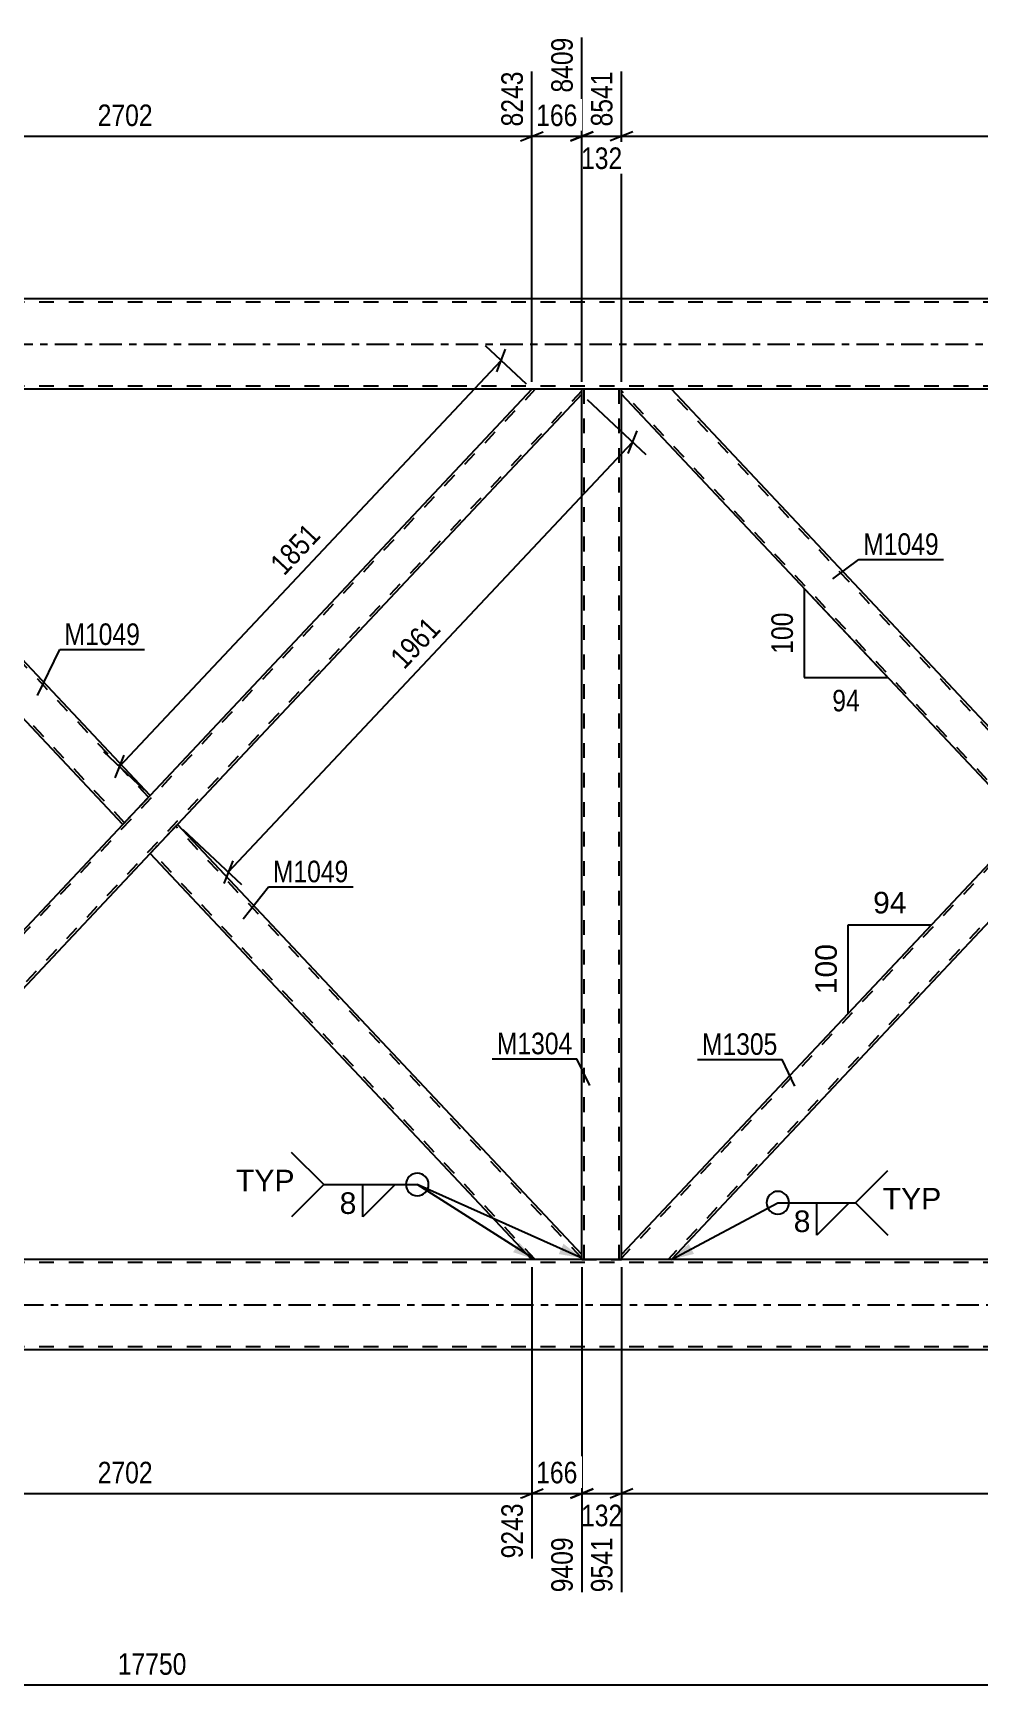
# Model space of a CAD drawing. Header units: millimetres. Extents: x -75 to 766, y -422 to 172.
# Drawn here: x 263.4 to 389.1, y -178.1 to 41.3 of the extents above; entities that cross this region are included whole.
import ezdxf

# ---------------------------------------------------------------- set-up
doc = ezdxf.new("R2010")
doc.units = ezdxf.units.MM
doc.linetypes.add('DXK_LINE_DOT2', pattern=[3.9198, 1.9599, -1.9599])
doc.linetypes.add('DXK_LINE_DOT3', pattern=[5.9187, 2.979, -0.9799, 0.9799, -0.9799])
doc.styles.add('Arial', font='ARIAL.TTF', dxfattribs={"height": 0.2})
doc.styles.add('Arial Narrow', font='ARIALN.TTF', dxfattribs={"height": 0.2})

# ---------------------------------------------------------------- blocks, each defined once
blk = doc.blocks.new('Part-570388036-3840 - 3779')
at = {"color": 7, "linetype": 'DXK_LINE_DOT2'}
for p, q in [((450.17, -6), (341.64, -121.41)), ((456.36, -6.19), (347.83, -121.6)), ((456.36, -6), (449.73, -6)), ((399, -59.95), (395.38, -63.8)), ((402.62, -63.8), (399, -67.65)), ((348.27, -121.6), (341.64, -121.6))]:
    blk.add_line(p, q, dxfattribs=at)
at = {"color": 2, "linetype": 'Continuous'}
for p, q in [((449.73, -6), (399, -59.95)), ((456.36, -6.66), (456.36, -6)), ((456.36, -6.66), (402.62, -63.8)), ((395.38, -63.8), (341.64, -120.94)), ((399, -67.65), (348.27, -121.6)), ((341.64, -121.6), (341.64, -120.94))]:
    blk.add_line(p, q, dxfattribs=at)
blk = doc.blocks.new('Part-570388036-3820 - 3779')
at = {"color": 7, "linetype": 'DXK_LINE_DOT2'}
for p, q in [((330.17, -6), (221.64, -121.41)), ((336.36, -6.19), (227.83, -121.6)), ((336.36, -6), (329.73, -6)), ((279, -59.95), (275.38, -63.8)), ((282.62, -63.8), (279, -67.65)), ((222.38, -120.15), (221.64, -120.94)), ((221.64, -121.6), (221.64, -120.94)), ((228.27, -121.6), (221.64, -121.6))]:
    blk.add_line(p, q, dxfattribs=at)
at = {"color": 2, "linetype": 'Continuous'}
for p, q in [((329.73, -6), (279, -59.95)), ((336.36, -6.66), (336.36, -6)), ((336.36, -6.66), (282.62, -63.8)), ((275.38, -63.8), (222.38, -120.15)), ((279, -67.65), (228.27, -121.6))]:
    blk.add_line(p, q, dxfattribs=at)
blk = doc.blocks.new('Part-570388036-3895 - 3779')
at = {"color": 7, "linetype": 'DXK_LINE_DOT2'}
for p, q in [((341.64, -6), (336.36, -6)), ((336.36, -6.66), (336.36, -6)), ((336.68, -121.6), (336.68, -6)), ((341.32, -121.6), (341.32, -6)), ((341.64, -6.66), (341.64, -6)), ((336.36, -121.6), (336.36, -120.94)), ((336.36, -121.6), (341.64, -121.6)), ((341.64, -121.6), (341.64, -120.94))]:
    blk.add_line(p, q, dxfattribs=at)
at = {"color": 2, "linetype": 'Continuous'}
for p, q in [((336.36, -120.94), (336.36, -6.66)), ((341.64, -120.94), (341.64, -6.66))]:
    blk.add_line(p, q, dxfattribs=at)
blk = doc.blocks.new('Part-570388036-3825 - 3779')
at = {"color": 2, "linetype": 'Continuous'}
for p, q in [((221.64, -6.66), (221.64, -6)), ((279, -59.95), (228.27, -6)), ((275.38, -63.8), (221.64, -6.66)), ((278.56, -60.41), (275.38, -63.8)), ((279, -59.95), (278.56, -60.41))]:
    blk.add_line(p, q, dxfattribs=at)
at = {"color": 7, "linetype": 'DXK_LINE_DOT2'}
for p, q in [((228.27, -6), (221.64, -6)), ((275.6, -63.57), (221.64, -6.19)), ((278.78, -60.18), (227.83, -6)), ((278.97, -59.98), (278.56, -60.41)), ((275.6, -63.57), (275.61, -63.55))]:
    blk.add_line(p, q, dxfattribs=at)
blk = doc.blocks.new('Part-570388036-3946 - 3779')
at = {"color": 2, "linetype": 'Continuous'}
for p, q in [((282.62, -63.8), (279, -67.65)), ((336.36, -120.94), (282.62, -63.8)), ((329.73, -121.6), (279, -67.65)), ((336.36, -121.6), (336.36, -120.94))]:
    blk.add_line(p, q, dxfattribs=at)
at = {"color": 7, "linetype": 'DXK_LINE_DOT2'}
for p, q in [((336.36, -121.41), (282.4, -64.03)), ((279.22, -67.42), (279.24, -67.4)), ((330.17, -121.6), (279.22, -67.42)), ((336.36, -121.6), (329.73, -121.6))]:
    blk.add_line(p, q, dxfattribs=at)
blk = doc.blocks.new('Part-570388036-3855 - 3779')
at = {"color": 2, "linetype": 'Continuous'}
for p, q in [((341.64, -6.66), (341.64, -6)), ((399, -59.95), (348.27, -6)), ((395.38, -63.8), (341.64, -6.66)), ((398.56, -60.41), (395.38, -63.8)), ((398.87, -60.08), (398.56, -60.41)), ((399, -59.95), (398.87, -60.08))]:
    blk.add_line(p, q, dxfattribs=at)
at = {"color": 7, "linetype": 'DXK_LINE_DOT2'}
for p, q in [((348.27, -6), (341.64, -6)), ((395.6, -63.57), (341.64, -6.19)), ((398.78, -60.18), (347.83, -6)), ((398.73, -60.23), (398.56, -60.41)), ((398.87, -60.08), (398.78, -60.18)), ((395.6, -63.57), (395.61, -63.55))]:
    blk.add_line(p, q, dxfattribs=at)
blk = doc.blocks.new('Part-570388036-4046 - 3779')
at = {"color": 7, "linetype": 'DXK_LINE_DOT2'}
for p, q in [((587.64, -122), (-40, -122)), ((587.64, -121.6), (-27.5, -121.6)), ((587.64, -133.2), (-40, -133.2))]:
    blk.add_line(p, q, dxfattribs=at)
at = {"color": 2, "linetype": 'Continuous'}
for p, q in [((452.5, -121.6), (225.5, -121.6)), ((587.64, -133.6), (-35.2, -133.6))]:
    blk.add_line(p, q, dxfattribs=at)
at = {"color": 7, "linetype": 'DXK_LINE_DOT3'}
blk.add_line((-40, -127.6), (587.64, -127.6), dxfattribs=at)
blk = doc.blocks.new('Part-570388036-4051 - 3779')
at = {"color": 7, "linetype": 'DXK_LINE_DOT2'}
for p, q in [((587.64, 5.6), (0, 5.6)), ((587.64, -5.6), (0, -5.6))]:
    blk.add_line(p, q, dxfattribs=at)
at = {"color": 2, "linetype": 'Continuous'}
for p, q in [((457, 6), (221, 6)), ((461.4, -6), (0, -6))]:
    blk.add_line(p, q, dxfattribs=at)
at = {"color": 7, "linetype": 'DXK_LINE_DOT3'}
blk.add_line((0, 0), (587.64, 0), dxfattribs=at)
blk = doc.blocks.new('AngleDimension-570388036-13527 - 3779')
at = {"color": 7, "linetype": 'Continuous'}
for p, q in [((365.92, -32.48), (377.02, -44.28)), ((365.92, -32.48), (365.92, -44.28)), ((365.92, -44.28), (377.02, -44.28)), ((377.02, -44.28), (377.02, -44.28))]:
    blk.add_line(p, q, dxfattribs=at)
at = {"color": 0}
for points in [[(365.02, -35.04), (360.82, -35.04), (360.82, -41.73), (365.02, -41.73)], [(373.9, -49.38), (373.9, -45.18), (369.05, -45.18), (369.05, -49.38)]]:
    blk.add_wipeout(points, dxfattribs=at)
at = {"color": 3, "style": 'Arial Narrow'}
blk.add_text('100', height=2.863, rotation=90.0002, dxfattribs=at).set_placement((364.42, -41.13))
blk.add_text('94', height=2.863, dxfattribs=at).set_placement((369.65, -48.78))
blk = doc.blocks.new('StraightDimension-570388036-4344 - 3779')
at = {"color": 7, "linetype": 'Continuous'}
for p, q in [((337.09, -7.35), (344.86, -14.66)), ((289.38, -70.15), (343.11, -13.01)), ((342.52, -14.52), (343.7, -11.51)), ((283.35, -64.49), (291.13, -71.8)), ((289.97, -68.65), (288.79, -71.65))]:
    blk.add_line(p, q, dxfattribs=at)
at = {"color": 0}
blk.add_wipeout([(318.61, -37.97), (315.56, -35.09), (309.72, -41.29), (312.78, -44.17)], dxfattribs=at)
at = {"color": 3, "style": 'Arial Narrow'}
blk.add_text('1961', height=2.863, rotation=46.7591, dxfattribs=at).set_placement((312.76, -43.32))
blk = doc.blocks.new('StraightDimension-570388036-4323 - 3779')
at = {"color": 7, "linetype": 'Continuous'}
for p, q in [((274.92, -56.11), (325.65, -2.16)), ((329, -5.31), (323.57, -0.21)), ((325.06, -3.66), (326.24, -0.66)), ((278.27, -59.26), (272.84, -54.15)), ((275.51, -54.6), (274.33, -57.61))]:
    blk.add_line(p, q, dxfattribs=at)
at = {"color": 0}
blk.add_wipeout([(302.65, -25.52), (299.59, -22.64), (293.76, -28.84), (296.82, -31.72)], dxfattribs=at)
at = {"color": 3, "style": 'Arial Narrow'}
blk.add_text('1851', height=2.863, rotation=46.7591, dxfattribs=at).set_placement((296.8, -30.87))
blk = doc.blocks.new('StraightDimension-570388036-4496 - 3779')
at = {"color": 7, "linetype": 'Continuous'}
blk.add_line((-41, -178.11), (599.54, -178.11), dxfattribs=at)
at = {"color": 0}
blk.add_wipeout([(284.44, -177.36), (284.44, -173.16), (274.1, -173.16), (274.1, -177.36)], dxfattribs=at)
at = {"color": 3, "style": 'Arial Narrow'}
blk.add_text('17750', height=2.863, dxfattribs=at).set_placement((274.7, -176.76))
blk = doc.blocks.new('StraightDimension-570388036-12374 - 3779')
at = {"color": 7, "linetype": 'Continuous'}
for p, q in [((336.36, -122.6), (336.36, -165.8)), ((341.64, -122.6), (341.64, -165.8)), ((334.86, -153.28), (337.86, -152.08)), ((336.36, -152.68), (341.64, -152.68)), ((343.14, -152.08), (340.14, -153.28))]:
    blk.add_line(p, q, dxfattribs=at)
at = {"color": 0}
blk.add_wipeout([(342.34, -157.63), (342.34, -153.43), (335.66, -153.43), (335.66, -157.63)], dxfattribs=at)
at = {"color": 0, "linetype": 'Continuous'}
blk.add_wipeout([(341.04, -157.88), (336.84, -157.88), (336.84, -166.4), (341.04, -166.4)], dxfattribs=at)
at = {"color": 3, "style": 'Arial Narrow'}
blk.add_text('132', height=2.863, dxfattribs=at).set_placement((336.26, -157.03))
at = {"color": 3, "linetype": 'Continuous', "style": 'Arial Narrow'}
blk.add_text('9541', height=2.863, rotation=90.0002, dxfattribs=at).set_placement((340.44, -165.8))
blk = doc.blocks.new('StraightDimension-570388036-12224 - 3779')
at = {"color": 7, "linetype": 'Continuous'}
for p, q in [((449.73, -5), (449.73, 38.06)), ((341.64, -5), (341.64, 36.23)), ((343.14, 28.22), (340.14, 27.02)), ((341.64, 27.62), (449.73, 27.62)), ((448.23, 27.02), (451.23, 28.22))]:
    blk.add_line(p, q, dxfattribs=at)
at = {"color": 0, "linetype": 'Continuous'}
blk.add_wipeout([(449.13, 38.66), (444.93, 38.66), (444.93, 28.32), (449.13, 28.32)], dxfattribs=at)
at = {"color": 0}
blk.add_wipeout([(399.94, 28.37), (399.94, 32.57), (391.43, 32.57), (391.43, 28.37)], dxfattribs=at)
at = {"color": 3, "linetype": 'Continuous', "style": 'Arial Narrow'}
blk.add_text('11243', height=2.863, rotation=90.0002, dxfattribs=at).set_placement((448.53, 28.92))
at = {"color": 3, "style": 'Arial Narrow'}
blk.add_text('2702', height=2.863, dxfattribs=at).set_placement((392.03, 28.97))
blk = doc.blocks.new('StraightDimension-570388036-12225 - 3779')
at = {"color": 7, "linetype": 'Continuous'}
for p, q in [((336.36, -5), (336.36, 40.73)), ((341.64, -5), (341.64, 36.23)), ((334.86, 27.02), (337.86, 28.22)), ((336.36, 27.62), (341.64, 27.62)), ((343.14, 28.22), (340.14, 27.02))]:
    blk.add_line(p, q, dxfattribs=at)
at = {"color": 0, "linetype": 'Continuous'}
blk.add_wipeout([(341.04, 36.83), (336.84, 36.83), (336.84, 28.32), (341.04, 28.32)], dxfattribs=at)
at = {"color": 0}
blk.add_wipeout([(342.34, 22.67), (342.34, 26.87), (335.66, 26.87), (335.66, 22.67)], dxfattribs=at)
at = {"color": 3, "linetype": 'Continuous', "style": 'Arial Narrow'}
blk.add_text('8541', height=2.863, rotation=90.0002, dxfattribs=at).set_placement((340.44, 28.92))
at = {"color": 3, "style": 'Arial Narrow'}
blk.add_text('132', height=2.863, dxfattribs=at).set_placement((336.26, 23.27))
blk = doc.blocks.new('StraightDimension-570388036-12226 - 3779')
at = {"color": 7, "linetype": 'Continuous'}
for p, q in [((336.36, -5), (336.36, 40.73)), ((329.73, -5), (329.73, 36.23)), ((328.23, 27.02), (331.23, 28.22)), ((329.73, 27.62), (336.36, 27.62)), ((337.86, 28.22), (334.86, 27.02))]:
    blk.add_line(p, q, dxfattribs=at)
at = {"color": 0}
blk.add_wipeout([(336.39, 28.37), (336.39, 32.57), (329.7, 32.57), (329.7, 28.37)], dxfattribs=at)
at = {"color": 0, "linetype": 'Continuous'}
blk.add_wipeout([(335.76, 41.33), (331.56, 41.33), (331.56, 32.82), (335.76, 32.82)], dxfattribs=at)
at = {"color": 3, "linetype": 'Continuous', "style": 'Arial Narrow'}
blk.add_text('8409', height=2.863, rotation=90.0002, dxfattribs=at).set_placement((335.16, 33.42))
at = {"color": 3, "style": 'Arial Narrow'}
blk.add_text('166', height=2.863, dxfattribs=at).set_placement((330.3, 28.97))
blk = doc.blocks.new('StraightDimension-570388036-12227 - 3779')
at = {"color": 7, "linetype": 'Continuous'}
for p, q in [((221.64, -5), (221.64, 36.23)), ((329.73, -5), (329.73, 36.23)), ((223.14, 28.22), (220.14, 27.02)), ((221.64, 27.62), (329.73, 27.62)), ((328.23, 27.02), (331.23, 28.22))]:
    blk.add_line(p, q, dxfattribs=at)
at = {"color": 0, "linetype": 'Continuous'}
blk.add_wipeout([(329.13, 36.83), (324.93, 36.83), (324.93, 28.32), (329.13, 28.32)], dxfattribs=at)
at = {"color": 0}
blk.add_wipeout([(279.94, 28.37), (279.94, 32.57), (271.43, 32.57), (271.43, 28.37)], dxfattribs=at)
at = {"color": 3, "linetype": 'Continuous', "style": 'Arial Narrow'}
blk.add_text('8243', height=2.863, rotation=90.0002, dxfattribs=at).set_placement((328.53, 28.92))
at = {"color": 3, "style": 'Arial Narrow'}
blk.add_text('2702', height=2.863, dxfattribs=at).set_placement((272.03, 28.97))
blk = doc.blocks.new('StraightDimension-570388036-12373 - 3779')
at = {"color": 7, "linetype": 'Continuous'}
for p, q in [((341.64, -122.6), (341.64, -165.8)), ((449.73, -122.6), (449.73, -163.13)), ((343.14, -152.08), (340.14, -153.28)), ((341.64, -152.68), (449.73, -152.68)), ((448.23, -153.28), (451.23, -152.08))]:
    blk.add_line(p, q, dxfattribs=at)
at = {"color": 0}
blk.add_wipeout([(399.94, -151.93), (399.94, -147.73), (391.43, -147.73), (391.43, -151.93)], dxfattribs=at)
at = {"color": 0, "linetype": 'Continuous'}
blk.add_wipeout([(449.13, -153.38), (444.93, -153.38), (444.93, -163.73), (449.13, -163.73)], dxfattribs=at)
at = {"color": 3, "style": 'Arial Narrow'}
blk.add_text('2702', height=2.863, dxfattribs=at).set_placement((392.03, -151.33))
at = {"color": 3, "linetype": 'Continuous', "style": 'Arial Narrow'}
blk.add_text('12243', height=2.863, rotation=90.0002, dxfattribs=at).set_placement((448.53, -163.13))
blk = doc.blocks.new('StraightDimension-570388036-12375 - 3779')
at = {"color": 7, "linetype": 'Continuous'}
for p, q in [((329.73, -122.6), (329.73, -161.3)), ((336.36, -122.6), (336.36, -165.8)), ((328.23, -153.28), (331.23, -152.08)), ((329.73, -152.68), (336.36, -152.68)), ((337.86, -152.08), (334.86, -153.28))]:
    blk.add_line(p, q, dxfattribs=at)
at = {"color": 0}
blk.add_wipeout([(336.39, -151.93), (336.39, -147.73), (329.7, -147.73), (329.7, -151.93)], dxfattribs=at)
at = {"color": 0, "linetype": 'Continuous'}
blk.add_wipeout([(335.76, -157.88), (331.56, -157.88), (331.56, -166.4), (335.76, -166.4)], dxfattribs=at)
at = {"color": 3, "style": 'Arial Narrow'}
blk.add_text('166', height=2.863, dxfattribs=at).set_placement((330.3, -151.33))
at = {"color": 3, "linetype": 'Continuous', "style": 'Arial Narrow'}
blk.add_text('9409', height=2.863, rotation=90.0002, dxfattribs=at).set_placement((335.16, -165.8))
blk = doc.blocks.new('StraightDimension-570388036-12376 - 3779')
at = {"color": 7, "linetype": 'Continuous'}
for p, q in [((221.64, -122.6), (221.64, -165.8)), ((329.73, -122.6), (329.73, -161.3)), ((223.14, -152.08), (220.14, -153.28)), ((221.64, -152.68), (329.73, -152.68)), ((328.23, -153.28), (331.23, -152.08))]:
    blk.add_line(p, q, dxfattribs=at)
at = {"color": 0}
blk.add_wipeout([(279.94, -151.93), (279.94, -147.73), (271.43, -147.73), (271.43, -151.93)], dxfattribs=at)
at = {"color": 0, "linetype": 'Continuous'}
blk.add_wipeout([(329.13, -153.38), (324.93, -153.38), (324.93, -161.9), (329.13, -161.9)], dxfattribs=at)
at = {"color": 3, "style": 'Arial Narrow'}
blk.add_text('2702', height=2.863, dxfattribs=at).set_placement((272.03, -151.33))
at = {"color": 3, "linetype": 'Continuous', "style": 'Arial Narrow'}
blk.add_text('9243', height=2.863, rotation=90.0002, dxfattribs=at).set_placement((328.53, -161.3))
blk = doc.blocks.new('AngleDimension-570388036-13529 - 3779')
at = {"color": 7, "linetype": 'Continuous'}
for p, q in [((371.75, -77.12), (382.85, -77.12)), ((371.75, -88.92), (382.85, -77.12)), ((371.75, -88.92), (371.75, -77.12)), ((382.86, -77.11), (382.85, -77.12))]:
    blk.add_line(p, q, dxfattribs=at)
at = {"color": 0}
for points in [[(380.12, -76.22), (380.12, -72.02), (374.47, -72.02), (374.47, -76.22)], [(370.85, -79.09), (366.65, -79.09), (366.65, -86.96), (370.85, -86.96)]]:
    blk.add_wipeout(points, dxfattribs=at)
at = {"color": 3, "style": 'Arial'}
blk.add_text('94', height=2.865, dxfattribs=at).set_placement((375.07, -75.62))
blk.add_text('100', height=2.865, rotation=90.0002, dxfattribs=at).set_placement((370.25, -86.36))
blk = doc.blocks.new('Mark-570388036-3821 - 3779')
at = {"color": 0}
blk.add_wipeout([(277.66, -39.96), (277.66, -36.96), (267.61, -36.96), (267.61, -39.96)], dxfattribs=at)
blk.add_wipeout([(277.66, -39.96), (277.66, -36.96), (267.61, -36.96), (267.61, -39.96)], dxfattribs=at)
at = {"color": 30, "linetype": 'Continuous'}
for p, q in [((264.01, -46.69), (267.01, -40.56)), ((267.01, -40.56), (278.26, -40.56))]:
    blk.add_line(p, q, dxfattribs=at)
at = {"color": 3, "style": 'Arial Narrow'}
blk.add_text('M1049', height=2.863, dxfattribs=at).set_placement((267.61, -39.96))
blk = doc.blocks.new('Mark-570388036-3942 - 3779')
at = {"color": 0}
blk.add_wipeout([(305.36, -71.48), (305.36, -68.48), (295.31, -68.48), (295.31, -71.48)], dxfattribs=at)
blk.add_wipeout([(305.36, -71.48), (305.36, -68.48), (295.31, -68.48), (295.31, -71.48)], dxfattribs=at)
at = {"color": 30, "linetype": 'Continuous'}
for p, q in [((291.38, -76.32), (294.71, -72.08)), ((294.71, -72.08), (305.96, -72.08))]:
    blk.add_line(p, q, dxfattribs=at)
at = {"color": 3, "style": 'Arial Narrow'}
blk.add_text('M1049', height=2.863, dxfattribs=at).set_placement((295.31, -71.48))
blk = doc.blocks.new('Mark-570388036-3836 - 3779')
at = {"color": 0}
blk.add_wipeout([(362.37, -94.41), (362.37, -91.41), (352.32, -91.41), (352.32, -94.41)], dxfattribs=at)
blk.add_wipeout([(362.37, -94.41), (362.37, -91.41), (352.32, -91.41), (352.32, -94.41)], dxfattribs=at)
at = {"color": 30, "linetype": 'Continuous'}
for p in [(351.72, -95.01), (364.68, -98.55)]:
    blk.add_line(p, (362.97, -95.01), dxfattribs=at)
at = {"color": 3, "style": 'Arial Narrow'}
blk.add_text('M1305', height=2.863, dxfattribs=at).set_placement((352.32, -94.41))
blk = doc.blocks.new('Mark-570388036-3851 - 3779')
at = {"color": 0}
blk.add_wipeout([(383.82, -27.99), (383.82, -24.99), (373.76, -24.99), (373.76, -27.99)], dxfattribs=at)
blk.add_wipeout([(383.82, -27.99), (383.82, -24.99), (373.76, -24.99), (373.76, -27.99)], dxfattribs=at)
at = {"color": 30, "linetype": 'Continuous'}
for p, q in [((369.73, -31.18), (373.16, -28.59)), ((373.16, -28.59), (384.42, -28.59))]:
    blk.add_line(p, q, dxfattribs=at)
at = {"color": 3, "style": 'Arial Narrow'}
blk.add_text('M1049', height=2.863, dxfattribs=at).set_placement((373.76, -27.99))
blk = doc.blocks.new('Mark-570388036-3891 - 3779')
at = {"color": 0}
blk.add_wipeout([(335.12, -94.33), (335.12, -91.33), (325.07, -91.33), (325.07, -94.33)], dxfattribs=at)
blk.add_wipeout([(335.12, -94.33), (335.12, -91.33), (325.07, -91.33), (325.07, -94.33)], dxfattribs=at)
at = {"color": 30, "linetype": 'Continuous'}
for p in [(324.47, -94.93), (337.43, -98.47)]:
    blk.add_line(p, (335.72, -94.93), dxfattribs=at)
at = {"color": 3, "style": 'Arial Narrow'}
blk.add_text('M1304', height=2.863, dxfattribs=at).set_placement((325.07, -94.33))
blk = doc.blocks.new('WeldMark-570388036-5256 - 3779')
at = {"linetype": 'Continuous'}
for points in [[(328.04, -119.36), (330.17, -121.6), (327.24, -120.62)], [(333.93, -119.5), (336.36, -121.41), (333.31, -120.87)]]:
    blk.add_hatch(color=30, dxfattribs=at).paths.add_polyline_path(points)
at = {"color": 3, "linetype": 'Continuous'}
for q in [(297.8, -107.36), (297.8, -115.93)]:
    blk.add_line((302.08, -111.64), q, dxfattribs=at)
at = {"color": 30, "linetype": 'Continuous'}
for p in [(336.36, -121.41), (330.17, -121.6)]:
    blk.add_line(p, (314.5, -111.64), dxfattribs=at)
at = {"color": 3, "linetype": 'Continuous'}
for start, end in [(90, 270), (270, 90)]:
    blk.add_arc((314.5, -111.64), 1.5, start, end, dxfattribs=at)
at = {"color": 0}
blk.add_wipeout([(306.6, -115.74), (306.6, -112.34), (303.98, -112.34), (303.98, -115.74)], dxfattribs=at)
at = {"color": 30, "linetype": 'Continuous'}
blk.add_line((302.08, -111.64), (314.5, -111.64), dxfattribs=at)
at = {"color": 3, "linetype": 'Continuous'}
for p, q in [((307.26, -111.64), (311.55, -111.64)), ((311.55, -111.64), (307.26, -115.93)), ((307.26, -115.93), (307.26, -111.64))]:
    blk.add_line(p, q, dxfattribs=at)
at = {"color": 3, "style": 'Arial'}
blk.add_text('8', height=2.87, dxfattribs=at).set_placement((304.18, -115.54))
at = {"color": 0, "linetype": 'Continuous'}
blk.add_wipeout([(298.18, -112.54), (298.18, -109.54), (290.41, -109.54), (290.41, -112.54)], dxfattribs=at)
blk.add_wipeout([(298.18, -112.54), (298.18, -109.54), (290.41, -109.54), (290.41, -112.54)], dxfattribs=at)
at = {"color": 3, "linetype": 'Continuous', "style": 'Arial'}
blk.add_text('TYP', height=2.865, dxfattribs=at).set_placement((290.41, -112.54))
blk = doc.blocks.new('WeldMark-570388036-5297 - 3779')
at = {"linetype": 'Continuous'}
blk.add_hatch(color=30, dxfattribs=at).paths.add_polyline_path([(351.27, -120.85), (348.27, -121.6), (350.56, -119.53)])
at = {"color": 3, "linetype": 'Continuous'}
for q in [(377.03, -109.77), (377.03, -118.34)]:
    blk.add_line((372.75, -114.05), q, dxfattribs=at)
at = {"color": 30, "linetype": 'Continuous'}
blk.add_line((348.27, -121.6), (362.42, -114.05), dxfattribs=at)
at = {"color": 3, "linetype": 'Continuous'}
blk.add_arc((362.42, -114.05), 1.5, 90, 270, dxfattribs=at)
at = {"color": 0}
blk.add_wipeout([(366.95, -118.15), (366.95, -114.75), (364.32, -114.75), (364.32, -118.15)], dxfattribs=at)
at = {"color": 30, "linetype": 'Continuous'}
blk.add_line((362.42, -114.05), (372.75, -114.05), dxfattribs=at)
at = {"color": 3, "linetype": 'Continuous'}
for p, q in [((367.61, -114.05), (371.89, -114.05)), ((371.89, -114.05), (367.61, -118.34)), ((367.61, -118.34), (367.61, -114.05))]:
    blk.add_line(p, q, dxfattribs=at)
blk.add_arc((362.42, -114.05), 1.5, 270, 90, dxfattribs=at)
at = {"color": 3, "style": 'Arial'}
blk.add_text('8', height=2.87, dxfattribs=at).set_placement((364.52, -117.95))
at = {"color": 0, "linetype": 'Continuous'}
blk.add_wipeout([(384.12, -114.95), (384.12, -111.95), (376.35, -111.95), (376.35, -114.95)], dxfattribs=at)
blk.add_wipeout([(384.12, -114.95), (384.12, -111.95), (376.35, -111.95), (376.35, -114.95)], dxfattribs=at)
at = {"color": 3, "linetype": 'Continuous', "style": 'Arial'}
blk.add_text('TYP', height=2.865, dxfattribs=at).set_placement((376.35, -114.95))

msp = doc.modelspace()

# ---------------------------------------------------------------- block references
for name in ['Part-570388036-4051 - 3779', 'Part-570388036-3820 - 3779', 'Part-570388036-3825 - 3779', 'Part-570388036-3895 - 3779', 'Part-570388036-3840 - 3779', 'Part-570388036-3855 - 3779', 'Part-570388036-3946 - 3779', 'Part-570388036-4046 - 3779', 'StraightDimension-570388036-4496 - 3779']:
    msp.add_blockref(name, (0, 0))

# ---------------------------------------------------------------- next in the draw order: block references
for name in ['StraightDimension-570388036-12224 - 3779', 'StraightDimension-570388036-4344 - 3779', 'Mark-570388036-3851 - 3779', 'AngleDimension-570388036-13527 - 3779', 'AngleDimension-570388036-13529 - 3779', 'Mark-570388036-3891 - 3779', 'Mark-570388036-3836 - 3779', 'StraightDimension-570388036-12374 - 3779']:
    msp.add_blockref(name, (0, 0))

# ---------------------------------------------------------------- next in the draw order: block references
for name in ['StraightDimension-570388036-12225 - 3779', 'StraightDimension-570388036-4323 - 3779', 'Mark-570388036-3942 - 3779', 'StraightDimension-570388036-12375 - 3779', 'StraightDimension-570388036-12373 - 3779']:
    msp.add_blockref(name, (0, 0))

# ---------------------------------------------------------------- next in the draw order: block references
for name in ['StraightDimension-570388036-12226 - 3779', 'Mark-570388036-3821 - 3779', 'WeldMark-570388036-5297 - 3779', 'StraightDimension-570388036-12376 - 3779']:
    msp.add_blockref(name, (0, 0))

# ---------------------------------------------------------------- next in the draw order: block references
for name in ['StraightDimension-570388036-12227 - 3779', 'WeldMark-570388036-5256 - 3779']:
    msp.add_blockref(name, (0, 0))

doc.saveas('drawing.dxf')
